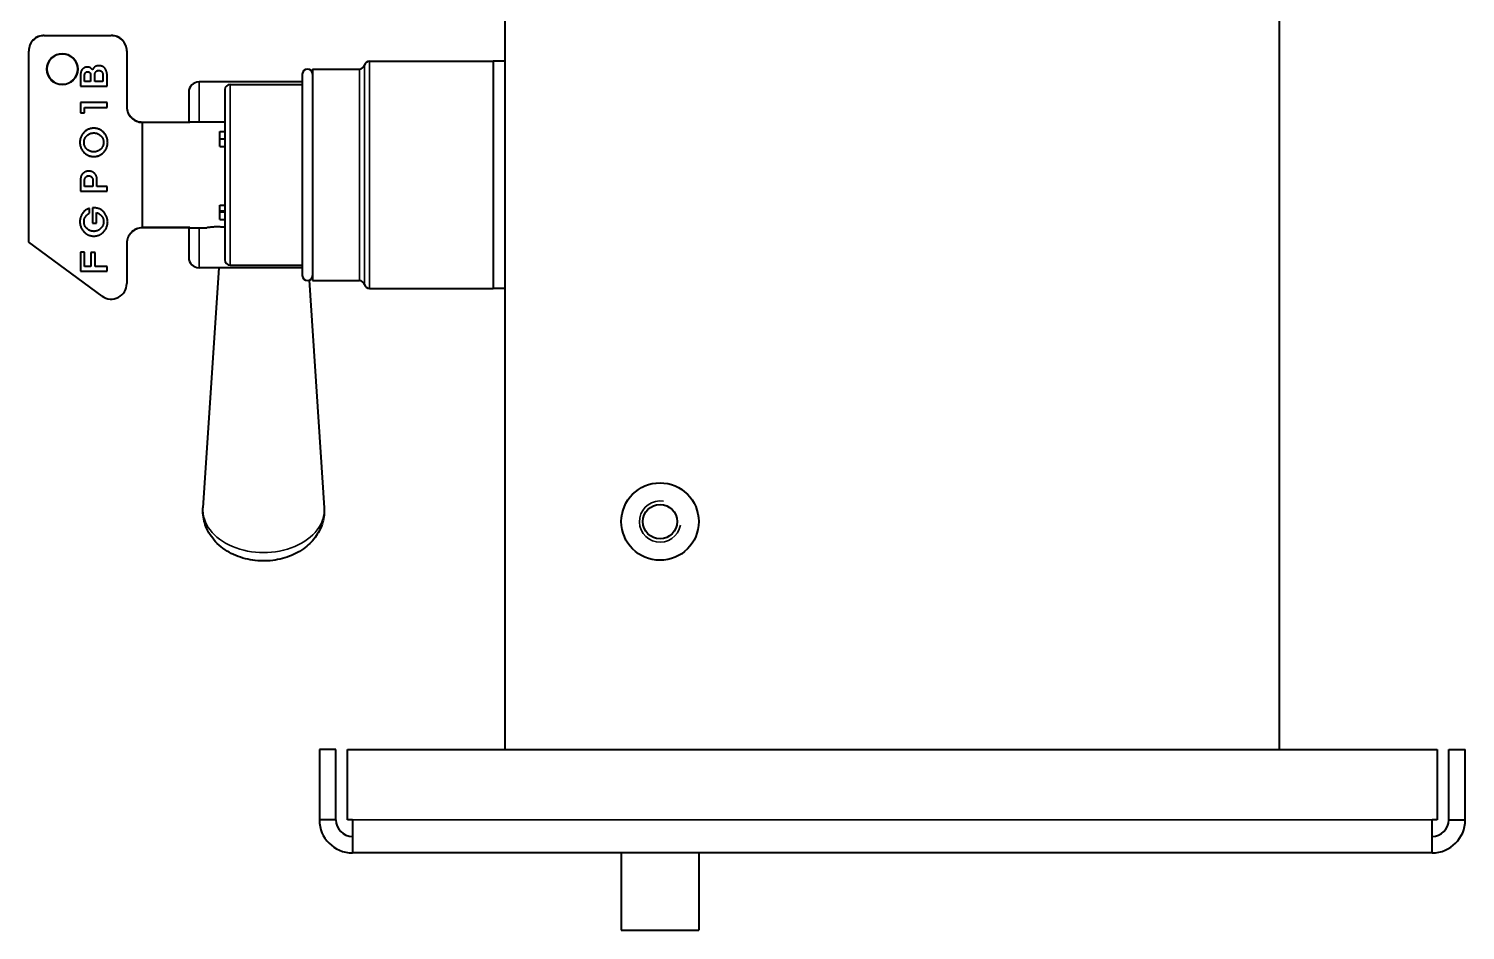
# Model space of a CAD drawing. Header units: millimetres. Extents: x 0 to 5945, y 0 to 4205.
# Drawn here: x 1737.7 to 2016, y 2830.5 to 3005.2 of the extents above; entities that cross this region are included whole.
import ezdxf

# ---------------------------------------------------------------- set-up
doc = ezdxf.new("R2010")
doc.units = ezdxf.units.MM
doc.header["$LTSCALE"] = 5
doc.layers.add('가시적인 것(ISO)', color=3, linetype='Continuous', lineweight=40)
doc.layers.add('가시적인 좁은 것(ISO)', color=3, linetype='Continuous', lineweight=35)

msp = doc.modelspace()

# ---------------------------------------------------------------- linework, layer by layer
at = {"layer": '가시적인 것(ISO)'}
for p, q in [((1979.9931, 2865.5078), (1979.9931, 3301.5078)), ((1829.9931, 2865.5078), (1829.9931, 3299.5078)), ((1740.6931, 3003.9262), (1753.6931, 3003.9262)), ((1740.6931, 3003.9247), (1753.6931, 3003.9247)), ((1740.6931, 3003.8727), (1753.6931, 3003.8727)), ((1737.6931, 3000.9257), (1737.6931, 3000.9279)), ((1737.6931, 3000.9257), (1737.6931, 3000.8737)), ((1737.6931, 2963.8862), (1737.6931, 3000.8737)), ((1756.6931, 3000.9279), (1756.6931, 3000.9257)), ((1756.6931, 3000.9257), (1756.6931, 3000.8737)), ((1756.6931, 3000.8737), (1756.6931, 2990.0785)), ((1792.6931, 2997.4078), (1792.6931, 2956.4078)), ((1792.6931, 2997.4078), (1801.7566, 2997.4078)), ((1803.6931, 2998.9078), (1827.6931, 2998.9078)), ((1827.6931, 2998.9078), (1827.6931, 2954.9078)), ((1827.6931, 2998.9078), (1827.6931, 2954.9078)), ((1829.9931, 2998.9078), (1827.6931, 2998.9078)), ((1747.7289, 2996.2349), (1747.7289, 2994.0705)), ((1748.5238, 2996.2466), (1748.5238, 2996.2463)), ((1748.5238, 2994.9875), (1748.5238, 2996.2463)), ((1749.6857, 2994.9875), (1748.5238, 2994.9875)), ((1749.1048, 2996.8827), (1749.1048, 2996.8825)), ((1749.6857, 2996.2466), (1749.6857, 2996.2463)), ((1749.6857, 2996.2463), (1749.6857, 2994.9875)), ((1750.4806, 2996.3278), (1750.4806, 2996.3275)), ((1750.4806, 2994.9875), (1750.4806, 2996.3275)), ((1752.0706, 2994.9875), (1750.4806, 2994.9875)), ((1751.2756, 2997.1273), (1751.2756, 2997.127)), ((1752.0706, 2996.3278), (1752.0706, 2996.3275)), ((1752.0706, 2996.3275), (1752.0706, 2994.9875)), ((1752.8655, 2994.0705), (1752.8655, 2996.3485)), ((1790.6931, 2994.9078), (1770.6931, 2994.9078)), ((1790.6931, 2996.4078), (1790.6931, 2957.4078)), ((1747.7289, 2994.0708), (1752.8655, 2994.0708)), ((1747.7289, 2994.0705), (1752.8655, 2994.0705)), ((1768.6931, 2992.9078), (1768.6931, 2987.1315)), ((1775.6931, 2993.4078), (1775.6931, 2960.4078)), ((1776.6931, 2994.4078), (1790.6931, 2994.4078)), ((1747.7289, 2990.8918), (1747.7289, 2988.8917)), ((1752.8655, 2990.8918), (1747.7289, 2990.8918)), ((1748.5238, 2989.9751), (1752.8655, 2989.9751)), ((1748.5238, 2989.9751), (1748.5238, 2989.9748)), ((1748.5238, 2989.9748), (1752.8655, 2989.9748)), ((1748.5238, 2988.8917), (1748.5238, 2989.9748)), ((1752.8655, 2989.9748), (1752.8655, 2990.8918)), ((1747.7289, 2988.8919), (1748.5238, 2988.8919)), ((1747.7289, 2988.8917), (1748.5238, 2988.8917)), ((1759.6931, 2987.1369), (1768.6931, 2987.1369)), ((1759.6931, 2987.1315), (1768.879, 2987.1315)), ((1759.6931, 2987.1315), (1768.879, 2987.1315)), ((1759.6931, 2987.0795), (1768.8948, 2987.0795)), ((1759.6931, 2987.0795), (1759.6931, 2966.6842)), ((1759.6931, 2987.0795), (1768.8948, 2987.0795)), ((1768.8675, 2987.1124), (1768.8948, 2987.1578)), ((1768.8948, 2987.1578), (1768.8948, 2987.0795)), ((1768.8948, 2987.1578), (1775.6931, 2987.1578)), ((1750.3039, 2985.0236), (1750.3039, 2985.0233)), ((1774.6931, 2982.3787), (1774.6931, 2985.2797)), ((1774.6931, 2985.2797), (1775.6931, 2985.2797)), ((1774.6931, 2983.8689), (1775.6931, 2983.8689)), ((1748.4015, 2983.1963), (1748.4015, 2983.1961)), ((1752.1929, 2983.1963), (1752.1929, 2983.1961)), ((1774.6931, 2982.3787), (1775.6931, 2982.3787)), ((1750.2972, 2980.4388), (1750.2972, 2980.4386)), ((1747.7289, 2976.0592), (1747.7289, 2973.7143)), ((1748.5238, 2975.9238), (1748.5238, 2975.9236)), ((1748.5238, 2974.6312), (1748.5238, 2975.9236)), ((1749.3255, 2976.7099), (1749.3255, 2976.7096)), ((1750.1137, 2975.9238), (1750.1137, 2975.9236)), ((1750.1137, 2975.9236), (1750.1137, 2974.6312)), ((1750.9087, 2974.6312), (1750.9087, 2976.0592)), ((1747.7289, 2973.7145), (1752.8655, 2973.7145)), ((1747.7289, 2973.7143), (1752.8655, 2973.7143)), ((1750.1137, 2974.6312), (1748.5238, 2974.6312)), ((1752.8655, 2974.6312), (1750.9087, 2974.6312)), ((1752.8655, 2973.7143), (1752.8655, 2974.6312)), ((1749.4592, 2969.4715), (1749.4592, 2970.3999)), ((1750.0526, 2970.5031), (1750.0526, 2967.5373)), ((1750.8476, 2969.5873), (1750.8476, 2969.5871)), ((1750.8476, 2967.5373), (1750.8476, 2969.5871)), ((1774.6931, 2968.2399), (1774.6931, 2970.9939)), ((1774.6931, 2970.9939), (1775.6931, 2970.9939)), ((1774.6931, 2969.9468), (1775.6931, 2969.9468)), ((1774.6931, 2969.726), (1775.6931, 2969.726)), ((1748.4015, 2967.8079), (1748.4015, 2967.8076)), ((1750.0526, 2967.5376), (1750.8476, 2967.5376)), ((1750.0526, 2967.5373), (1750.8476, 2967.5373)), ((1752.1929, 2967.8079), (1752.1929, 2967.8076)), ((1768.8948, 2966.6842), (1759.6931, 2966.6842)), ((1768.8948, 2966.6842), (1768.8948, 2966.6353)), ((1774.6931, 2968.2399), (1775.6931, 2968.2399)), ((1768.8948, 2966.6353), (1759.6931, 2966.6353)), ((1768.6931, 2966.6299), (1759.6931, 2966.6299)), ((1768.6931, 2966.6353), (1768.6931, 2960.9078)), ((1768.8948, 2966.6578), (1772.2116, 2966.6578)), ((1751.9135, 2953.4116), (1737.6931, 2963.8862)), ((1737.6931, 2963.8814), (1737.6931, 2963.8862)), ((1751.9135, 2953.4092), (1737.6931, 2963.8814)), ((1747.7289, 2961.9373), (1747.7289, 2958.2485)), ((1748.5238, 2961.9373), (1747.7289, 2961.9373)), ((1748.5238, 2959.1654), (1748.5238, 2961.9373)), ((1749.7468, 2961.8733), (1749.7468, 2959.1654)), ((1750.5418, 2961.8733), (1749.7468, 2961.8733)), ((1750.5418, 2959.1654), (1750.5418, 2961.8733)), ((1756.6931, 2963.6363), (1756.6931, 2955.8259)), ((1749.7468, 2959.1654), (1748.5238, 2959.1654)), ((1752.8655, 2959.1654), (1750.5418, 2959.1654)), ((1752.8655, 2958.2485), (1752.8655, 2959.1654)), ((1790.6931, 2958.9078), (1770.6931, 2958.9078)), ((1774.5028, 2958.9078), (1771.4485, 2912.4035)), ((1776.6931, 2959.4078), (1790.6931, 2959.4078)), ((1747.7289, 2958.2487), (1752.8655, 2958.2487)), ((1747.7289, 2958.2485), (1752.8655, 2958.2485)), ((1756.6931, 2955.823), (1756.6931, 2955.8259)), ((1792.0434, 2956.4712), (1794.9377, 2912.4035)), ((1792.6931, 2956.4078), (1801.7566, 2956.4078)), ((1803.6931, 2954.9078), (1827.6931, 2954.9078)), ((1829.9931, 2954.9078), (1827.6931, 2954.9078)), ((1793.9931, 2865.5078), (1793.9931, 2851.9078)), ((1797.1931, 2865.5078), (1793.9931, 2865.5078)), ((1797.1931, 2851.9078), (1797.1931, 2865.5078)), ((1799.4559, 2851.9078), (1799.4559, 2865.5078)), ((1799.4559, 2865.5078), (2010.5304, 2865.5078)), ((2010.5304, 2865.5078), (2010.5304, 2851.9078)), ((2012.7931, 2851.9078), (2012.7931, 2865.5078)), ((2012.7931, 2865.5078), (2015.9931, 2865.5078)), ((2015.9931, 2851.9078), (2015.9931, 2865.5078)), ((1797.1931, 2851.9078), (1793.9931, 2851.9078)), ((1800.3931, 2851.9078), (1799.4559, 2851.9078)), ((1800.3931, 2851.9078), (1800.3931, 2845.5078)), ((2009.5931, 2845.5078), (2009.5931, 2851.9078)), ((2010.5304, 2851.9078), (2009.5931, 2851.9078)), ((2012.7931, 2851.9078), (2015.9931, 2851.9078)), ((2009.5931, 2845.5078), (1800.3931, 2845.5078)), ((1852.4931, 2845.5078), (1852.4931, 2830.5078)), ((1867.4931, 2845.5078), (1867.4931, 2830.5078)), ((1852.4931, 2830.5078), (1867.4931, 2830.5078))]:
    msp.add_line(p, q, dxfattribs=at)
for radius in [7.5, 3.3235]:
    msp.add_circle((1859.9931, 2909.7078), radius, dxfattribs=at)
for centre, radius, start, end in [((1791.6931, 2996.4078), 1, 0, 180), ((1801.7566, 2998.4078), 1, 270, 345.522488), ((1803.6931, 2997.9078), 1, 90, 165.522488), ((1770.6931, 2992.9078), 2, 90, 180), ((1776.6931, 2993.4078), 1, 90, 180), ((1770.6931, 2960.9078), 2, 180, 270), ((1776.6931, 2960.4078), 1, 180, 270), ((1791.6931, 2957.4078), 1, 180, 0), ((1801.7566, 2955.4078), 1, 14.477512, 90), ((1803.6931, 2955.9078), 1, 194.477512, 270), ((1800.3931, 2851.9078), 6.4, 180, 270), ((1800.3931, 2851.9078), 3.2, 180, 270), ((2009.5931, 2851.9078), 6.4, 270, 0), ((2009.5931, 2851.9078), 3.2, 270, 0)]:
    msp.add_arc(centre, radius, start, end, dxfattribs=at)
for centre, major_axis, ratio, start_param, end_param in [((1740.6931, 3000.9279), (-3, 0), 0.99942717, 4.71238898, 6.28318531), ((1740.6931, 3000.9257), (-3, 0), 0.99966201, 4.71238898, 6.28318531), ((1740.6931, 3000.8737), (-3, 0), 0.99966201, 4.71238898, 6.28318531), ((1753.6931, 3000.9279), (3, 0), 0.99942717, 0, 1.57079633), ((1753.6931, 3000.9257), (3, 0), 0.99966201, 0, 1.57079633), ((1753.6931, 3000.8737), (3, 0), 0.99966201, 0, 1.57079633), ((1744.1931, 2997.3622), (-3, 0), 0.99942717, 3.15288027, 6.27189769), ((1744.1931, 2997.4299), (3, 0), 0.99942717, 3.15076792, 6.27401004), ((1744.1931, 2997.4269), (3, 0), 0.99966201, 3.15026146, 6.2745165), ((1759.6931, 2990.1352), (-3, 0), 0.99942717, 0, 1.57079633), ((1759.6931, 2990.1305), (-3, 0), 0.99966201, 0, 1.57079633), ((1759.6931, 2990.0785), (-3, 0), 0.99966201, 0, 1.57079633), ((1759.6931, 2963.6363), (-3, 0), 0.99966201, 4.71238898, 6.28318531), ((1759.6931, 2963.6316), (-3, 0), 0.99942717, 4.71238898, 6.28318531), ((1753.6931, 2955.8259), (3, 0), 0.99966201, 4.07736224, 6.28318531), ((1753.6931, 2955.823), (3, 0), 0.99942717, 4.07736224, 6.28318531)]:
    msp.add_ellipse(centre, major_axis=major_axis, ratio=ratio, start_param=start_param, end_param=end_param, dxfattribs=at)
msp.add_ellipse((1744.1931, 2997.3749), major_axis=(-3, 0), ratio=0.99966201, dxfattribs=at)
for points, knots in [([(1749.0513, 2997.7994), (1749.0098, 2997.798), (1748.9278, 2997.7952), (1748.8059, 2997.7768), (1748.6874, 2997.7446), (1748.571, 2997.7022), (1748.4585, 2997.6446), (1748.3487, 2997.5757), (1748.2409, 2997.495), (1748.1377, 2997.402), (1748.0407, 2997.298), (1747.957, 2997.1799), (1747.8865, 2997.0504), (1747.8276, 2996.9098), (1747.783, 2996.7573), (1747.7521, 2996.5931), (1747.7326, 2996.4178), (1747.7302, 2996.297), (1747.7289, 2996.2349)], [0, 0, 0, 0, 0.05427115, 0.10739015, 0.1608808, 0.21469696, 0.26932079, 0.32588115, 0.38424246, 0.44534576, 0.5075986, 0.57006323, 0.63424037, 0.70020151, 0.76931843, 0.84191786, 0.91865867, 1, 1, 1, 1]), ([(1750.0402, 2997.2712), (1750.0386, 2997.2725), (1750.0323, 2997.2773), (1750.0203, 2997.2908), (1749.9981, 2997.3113), (1749.9664, 2997.3394), (1749.9276, 2997.3775), (1749.8784, 2997.4219), (1749.8212, 2997.4754), (1749.7576, 2997.5365), (1749.6873, 2997.5981), (1749.609, 2997.6516), (1749.527, 2997.6976), (1749.4403, 2997.7353), (1749.3491, 2997.7636), (1749.254, 2997.7849), (1749.1542, 2997.7975), (1749.086, 2997.7988), (1749.0513, 2997.7994)], [0, 0, 0, 0, 0.00527441, 0.02041841, 0.04663565, 0.08337231, 0.12998379, 0.18711255, 0.25471824, 0.33280285, 0.41517946, 0.49629442, 0.57742192, 0.65821838, 0.7402814, 0.82381946, 0.91015354, 1, 1, 1, 1]), ([(1751.2727, 2998.0439), (1751.2182, 2998.043), (1751.1127, 2998.0411), (1750.9607, 2998.023), (1750.8214, 2997.9927), (1750.6946, 2997.9506), (1750.5801, 2997.8966), (1750.4789, 2997.8288), (1750.3892, 2997.7501), (1750.3165, 2997.6595), (1750.2544, 2997.5706), (1750.1989, 2997.4918), (1750.151, 2997.426), (1750.1117, 2997.3721), (1750.0824, 2997.3291), (1750.0599, 2997.2997), (1750.0482, 2997.2806), (1750.0418, 2997.2731), (1750.0402, 2997.2712)], [0, 0, 0, 0, 0.10564587, 0.20451601, 0.29619793, 0.38152204, 0.46299034, 0.54090675, 0.61699884, 0.69328607, 0.76542001, 0.8274343, 0.88004662, 0.92339897, 0.95663151, 0.98096335, 0.9951777, 1, 1, 1, 1]), ([(1752.8655, 2996.3485), (1752.8643, 2996.3881), (1752.8617, 2996.4694), (1752.8446, 2996.5932), (1752.8179, 2996.722), (1752.779, 2996.8548), (1752.7303, 2996.9922), (1752.6705, 2997.1344), (1752.5995, 2997.2807), (1752.5206, 2997.4305), (1752.4277, 2997.5746), (1752.3138, 2997.7012), (1752.1817, 2997.8072), (1752.0333, 2997.8952), (1751.8667, 2997.9615), (1751.684, 2998.0104), (1751.4838, 2998.0389), (1751.3448, 2998.0422), (1751.2727, 2998.0439)], [0, 0, 0, 0, 0.045469477, 0.093488771, 0.143627723, 0.196604031, 0.252555691, 0.311326573, 0.373904675, 0.439616603, 0.505950269, 0.57052549, 0.634590779, 0.700106434, 0.768120585, 0.8401735, 0.917144063, 1, 1, 1, 1]), ([(1748.5238, 2996.2466), (1748.5243, 2996.2718), (1748.5253, 2996.3207), (1748.5342, 2996.392), (1748.5481, 2996.4586), (1748.5686, 2996.5206), (1748.5939, 2996.578), (1748.6262, 2996.6302), (1748.6633, 2996.6783), (1748.7201, 2996.7344), (1748.7974, 2996.7917), (1748.8948, 2996.846), (1748.9989, 2996.876), (1749.0696, 2996.8805), (1749.1048, 2996.8827)], [0, 0, 0, 0, 0.07843272, 0.15238941, 0.22341326, 0.29023867, 0.3555143, 0.41829968, 0.48121034, 0.54434747, 0.6661785, 0.77980366, 0.89032424, 1, 1, 1, 1]), ([(1748.5238, 2996.2463), (1748.5243, 2996.2715), (1748.5253, 2996.3204), (1748.5342, 2996.3917), (1748.5481, 2996.4584), (1748.5686, 2996.5204), (1748.5939, 2996.5777), (1748.6262, 2996.63), (1748.6633, 2996.6781), (1748.7201, 2996.7341), (1748.7974, 2996.7914), (1748.8948, 2996.8457), (1748.9989, 2996.8757), (1749.0696, 2996.8802), (1749.1048, 2996.8825)], [0, 0, 0, 0, 0.07843272, 0.15238941, 0.22341326, 0.29023867, 0.3555143, 0.41829968, 0.48121034, 0.54434747, 0.6661785, 0.77980366, 0.89032424, 1, 1, 1, 1]), ([(1749.1048, 2996.8827), (1749.14, 2996.8805), (1749.2107, 2996.876), (1749.3149, 2996.8458), (1749.413, 2996.792), (1749.4904, 2996.7344), (1749.5471, 2996.6783), (1749.5845, 2996.6305), (1749.6155, 2996.5777), (1749.641, 2996.5207), (1749.6615, 2996.4586), (1749.6753, 2996.392), (1749.6842, 2996.3207), (1749.6852, 2996.2718), (1749.6857, 2996.2466)], [0, 0, 0, 0, 0.10963582, 0.22011615, 0.33457548, 0.45636215, 0.51947628, 0.58236404, 0.64461516, 0.70986702, 0.7766681, 0.84766608, 0.92159584, 1, 1, 1, 1]), ([(1749.1048, 2996.8825), (1749.14, 2996.8802), (1749.2107, 2996.8758), (1749.3149, 2996.8455), (1749.413, 2996.7917), (1749.4904, 2996.7341), (1749.5471, 2996.678), (1749.5845, 2996.6303), (1749.6155, 2996.5774), (1749.641, 2996.5204), (1749.6615, 2996.4584), (1749.6753, 2996.3917), (1749.6842, 2996.3204), (1749.6852, 2996.2715), (1749.6857, 2996.2463)], [0, 0, 0, 0, 0.10963582, 0.22011615, 0.33457548, 0.45636215, 0.51947628, 0.58236404, 0.64461516, 0.70986702, 0.7766681, 0.84766608, 0.92159584, 1, 1, 1, 1]), ([(1750.4806, 2996.3278), (1750.4831, 2996.3768), (1750.4878, 2996.4744), (1750.5321, 2996.6167), (1750.6004, 2996.7532), (1750.6801, 2996.8576), (1750.753, 2996.9361), (1750.8149, 2996.9866), (1750.8803, 2997.0303), (1750.9506, 2997.0658), (1751.0256, 2997.0935), (1751.105, 2997.1136), (1751.189, 2997.1251), (1751.2463, 2997.1265), (1751.2756, 2997.1273)], [0, 0, 0, 0, 0.11712848, 0.23316017, 0.35351179, 0.48097886, 0.54622642, 0.6095758, 0.67173975, 0.73413235, 0.7975734, 0.86284323, 0.92979656, 1, 1, 1, 1]), ([(1750.4806, 2996.3275), (1750.4831, 2996.3766), (1750.4878, 2996.4742), (1750.5321, 2996.6164), (1750.6004, 2996.7529), (1750.6801, 2996.8573), (1750.753, 2996.9358), (1750.8149, 2996.9864), (1750.8803, 2997.03), (1750.9506, 2997.0655), (1751.0256, 2997.0932), (1751.105, 2997.1134), (1751.189, 2997.1249), (1751.2463, 2997.1263), (1751.2756, 2997.127)], [0, 0, 0, 0, 0.11712848, 0.23316017, 0.35351179, 0.48097886, 0.54622642, 0.6095758, 0.67173975, 0.73413235, 0.7975734, 0.86284323, 0.92979656, 1, 1, 1, 1]), ([(1751.2756, 2997.1273), (1751.3049, 2997.1265), (1751.3623, 2997.1251), (1751.4463, 2997.1136), (1751.5256, 2997.0935), (1751.6007, 2997.0658), (1751.6711, 2997.03), (1751.7372, 2996.987), (1751.7991, 2996.936), (1751.872, 2996.8578), (1751.9507, 2996.7528), (1752.0192, 2996.6167), (1752.0633, 2996.4744), (1752.0681, 2996.3768), (1752.0706, 2996.3278)], [0, 0, 0, 0, 0.07019062, 0.13713172, 0.20238963, 0.26581909, 0.32820029, 0.39098994, 0.45432775, 0.51956339, 0.64655278, 0.76688242, 0.88289292, 1, 1, 1, 1]), ([(1751.2756, 2997.127), (1751.3049, 2997.1263), (1751.3623, 2997.1249), (1751.4463, 2997.1134), (1751.5256, 2997.0932), (1751.6007, 2997.0655), (1751.6711, 2997.0297), (1751.7372, 2996.9867), (1751.7991, 2996.9357), (1751.872, 2996.8576), (1751.9507, 2996.7526), (1752.0192, 2996.6165), (1752.0633, 2996.4742), (1752.0681, 2996.3766), (1752.0706, 2996.3275)], [0, 0, 0, 0, 0.07019062, 0.13713172, 0.20238963, 0.26581909, 0.32820029, 0.39098994, 0.45432775, 0.51956339, 0.64655278, 0.76688242, 0.88289292, 1, 1, 1, 1]), ([(1750.2972, 2985.9402), (1750.206, 2985.938), (1750.0259, 2985.9335), (1749.7611, 2985.8942), (1749.5065, 2985.8303), (1749.2624, 2985.7406), (1749.0276, 2985.6269), (1748.8045, 2985.4851), (1748.5916, 2985.319), (1748.3916, 2985.13), (1748.2089, 2984.9237), (1748.0473, 2984.7055), (1747.9109, 2984.4771), (1747.7992, 2984.2388), (1747.7128, 2983.9904), (1747.6522, 2983.732), (1747.6133, 2983.4641), (1747.6089, 2983.2819), (1747.6066, 2983.1894)], [0, 0, 0, 0, 0.06396996, 0.12628383, 0.18735874, 0.24779723, 0.30845505, 0.37001199, 0.43289888, 0.4977051, 0.5627616, 0.62604222, 0.68796709, 0.74914247, 0.81040796, 0.87219118, 0.93513718, 1, 1, 1, 1]), ([(1748.4015, 2983.1963), (1748.4031, 2983.2582), (1748.4063, 2983.3799), (1748.4327, 2983.5593), (1748.4769, 2983.7313), (1748.5373, 2983.8974), (1748.616, 2984.0561), (1748.7124, 2984.2079), (1748.8259, 2984.3527), (1748.955, 2984.4889), (1749.0958, 2984.6142), (1749.2463, 2984.7237), (1749.4044, 2984.8157), (1749.5691, 2984.8934), (1749.743, 2984.9509), (1749.9232, 2984.9933), (1750.1111, 2985.0186), (1750.2388, 2985.0219), (1750.3039, 2985.0236)], [0, 0, 0, 0, 0.063244121, 0.124449935, 0.184950834, 0.244601771, 0.30489548, 0.365787748, 0.428194631, 0.492696429, 0.557520489, 0.620704217, 0.682588072, 0.744362156, 0.806562232, 0.869438903, 0.933502702, 1, 1, 1, 1]), ([(1748.4015, 2983.1961), (1748.4031, 2983.2579), (1748.4063, 2983.3797), (1748.4327, 2983.559), (1748.4769, 2983.731), (1748.5373, 2983.8971), (1748.616, 2984.0559), (1748.7124, 2984.2077), (1748.8259, 2984.3524), (1748.955, 2984.4886), (1749.0958, 2984.614), (1749.2463, 2984.7234), (1749.4044, 2984.8154), (1749.5691, 2984.8932), (1749.743, 2984.9506), (1749.9232, 2984.993), (1750.1111, 2985.0183), (1750.2388, 2985.0216), (1750.3039, 2985.0233)], [0, 0, 0, 0, 0.063244121, 0.124449935, 0.184950834, 0.244601771, 0.30489548, 0.365787748, 0.428194631, 0.492696429, 0.557520489, 0.620704217, 0.682588072, 0.744362156, 0.806562232, 0.869438903, 0.933502702, 1, 1, 1, 1]), ([(1752.9878, 2983.1894), (1752.9855, 2983.2819), (1752.981, 2983.4641), (1752.9425, 2983.7321), (1752.8805, 2983.9904), (1752.7934, 2984.2389), (1752.6805, 2984.4768), (1752.5443, 2984.7058), (1752.3815, 2984.9239), (1752.197, 2985.1301), (1751.9953, 2985.3188), (1751.7814, 2985.4849), (1751.5584, 2985.6266), (1751.3244, 2985.7406), (1751.0812, 2985.8303), (1750.8282, 2985.894), (1750.5657, 2985.9336), (1750.3875, 2985.938), (1750.2972, 2985.9402)], [0, 0, 0, 0, 0.06491521, 0.12791207, 0.18979733, 0.25118608, 0.31250596, 0.37448085, 0.4379455, 0.50335187, 0.56853652, 0.63165075, 0.69325742, 0.75376333, 0.8140407, 0.87494817, 0.93664852, 1, 1, 1, 1]), ([(1750.3039, 2985.0236), (1750.3677, 2985.0219), (1750.4935, 2985.0185), (1750.6788, 2984.9933), (1750.8569, 2984.9511), (1751.0287, 2984.893), (1751.1921, 2984.8154), (1751.3499, 2984.724), (1751.4996, 2984.6139), (1751.6404, 2984.489), (1751.7694, 2984.3526), (1751.8831, 2984.2082), (1751.9782, 2984.0558), (1752.0571, 2983.8974), (1752.1175, 2983.7313), (1752.1617, 2983.5593), (1752.1881, 2983.3799), (1752.1913, 2983.2582), (1752.1929, 2983.1963)], [0, 0, 0, 0, 0.06547344, 0.1291616, 0.19166918, 0.25320503, 0.31494563, 0.37709285, 0.44028113, 0.50538106, 0.57015736, 0.63282983, 0.69380697, 0.75435727, 0.81426207, 0.87502044, 0.93648673, 1, 1, 1, 1]), ([(1750.3039, 2985.0233), (1750.3677, 2985.0216), (1750.4935, 2985.0183), (1750.6788, 2984.993), (1750.8569, 2984.9508), (1751.0287, 2984.8928), (1751.1921, 2984.8152), (1751.3499, 2984.7237), (1751.4996, 2984.6136), (1751.6404, 2984.4887), (1751.7694, 2984.3524), (1751.8831, 2984.208), (1751.9782, 2984.0556), (1752.0571, 2983.8972), (1752.1175, 2983.731), (1752.1617, 2983.559), (1752.1881, 2983.3797), (1752.1913, 2983.2579), (1752.1929, 2983.1961)], [0, 0, 0, 0, 0.06547344, 0.1291616, 0.19166918, 0.25320503, 0.31494563, 0.37709285, 0.44028113, 0.50538106, 0.57015736, 0.63282983, 0.69380697, 0.75435727, 0.81426207, 0.87502044, 0.93648673, 1, 1, 1, 1]), ([(1747.6066, 2983.1894), (1747.6089, 2983.096), (1747.6134, 2982.9119), (1747.6521, 2982.6414), (1747.7127, 2982.3811), (1747.7992, 2982.1314), (1747.9106, 2981.8923), (1748.0474, 2981.6639), (1748.2083, 2981.4457), (1748.3921, 2981.2412), (1748.5913, 2981.053), (1748.8046, 2980.8888), (1749.0279, 2980.7491), (1749.2624, 2980.6362), (1749.5066, 2980.5475), (1749.7612, 2980.4848), (1750.0259, 2980.4452), (1750.206, 2980.4408), (1750.2972, 2980.4386)], [0, 0, 0, 0, 0.06546991, 0.12901913, 0.19117778, 0.25259569, 0.31391495, 0.3757807, 0.43900092, 0.50366171, 0.5682531, 0.63080653, 0.69206765, 0.75257004, 0.81287445, 0.87383673, 0.9360911, 1, 1, 1, 1]), ([(1747.6066, 2983.1894), (1747.6089, 2983.0961), (1747.6134, 2982.9121), (1747.6521, 2982.6417), (1747.7127, 2982.3814), (1747.7992, 2982.1317), (1747.9106, 2981.8926), (1748.0474, 2981.6641), (1748.2083, 2981.4459), (1748.3921, 2981.2415), (1748.5913, 2981.0533), (1748.8046, 2980.8891), (1749.0279, 2980.7494), (1749.2624, 2980.6365), (1749.5066, 2980.5478), (1749.7612, 2980.4851), (1750.0259, 2980.4455), (1750.206, 2980.4411), (1750.2972, 2980.4388)], [0.000060695, 0.000060695, 0.000060695, 0.000060695, 0.065469913, 0.129019131, 0.191177784, 0.252595695, 0.313914949, 0.375780705, 0.439000916, 0.503661708, 0.568253104, 0.630806526, 0.692067649, 0.752570042, 0.812874446, 0.873836726, 0.936091104, 1, 1, 1, 1]), ([(1750.3039, 2981.3555), (1750.2388, 2981.3572), (1750.1111, 2981.3604), (1749.9232, 2981.3859), (1749.7427, 2981.4278), (1749.5695, 2981.4871), (1749.4041, 2981.5631), (1749.2463, 2981.6555), (1749.0958, 2981.7648), (1748.9551, 2981.8902), (1748.8255, 2982.0265), (1748.7124, 2982.1721), (1748.616, 2982.3249), (1748.5369, 2982.485), (1748.4771, 2982.6533), (1748.4326, 2982.8277), (1748.4063, 2983.0097), (1748.4032, 2983.1333), (1748.4015, 2983.1961)], [0, 0, 0, 0, 0.06621357, 0.13000403, 0.19261242, 0.25465142, 0.31602589, 0.3776457, 0.44055984, 0.50510731, 0.5693339, 0.63173033, 0.69263702, 0.75296437, 0.81327516, 0.87414646, 0.93605397, 1, 1, 1, 1]), ([(1750.2972, 2980.4386), (1750.3875, 2980.4408), (1750.5657, 2980.4452), (1750.8281, 2980.4851), (1751.0811, 2980.5475), (1751.3244, 2980.6362), (1751.5581, 2980.7494), (1751.7814, 2980.889), (1751.9956, 2981.0533), (1752.1966, 2981.2412), (1752.3822, 2981.4454), (1752.5442, 2981.6636), (1752.6808, 2981.8926), (1752.7933, 2982.1314), (1752.8807, 2982.3811), (1752.9426, 2982.6413), (1752.981, 2982.9119), (1752.9855, 2983.096), (1752.9878, 2983.1894)], [0, 0, 0, 0, 0.06329086, 0.12493218, 0.18572682, 0.2458698, 0.3062199, 0.36753038, 0.43031134, 0.49528131, 0.56029276, 0.62369669, 0.68561229, 0.74707562, 0.80861646, 0.87087692, 0.93447734, 1, 1, 1, 1]), ([(1750.2972, 2980.4388), (1750.3875, 2980.441), (1750.5657, 2980.4454), (1750.8281, 2980.4853), (1751.0811, 2980.5478), (1751.3244, 2980.6365), (1751.5581, 2980.7496), (1751.7814, 2980.8893), (1751.9956, 2981.0535), (1752.1966, 2981.2414), (1752.3822, 2981.4457), (1752.5442, 2981.6638), (1752.6808, 2981.8929), (1752.7933, 2982.1316), (1752.8807, 2982.3813), (1752.9426, 2982.6415), (1752.981, 2982.9121), (1752.9855, 2983.0961), (1752.9878, 2983.1894)], [0, 0, 0, 0, 0.063290864, 0.124932183, 0.185726818, 0.245869803, 0.306219899, 0.367530379, 0.430311335, 0.495281315, 0.560292764, 0.623696691, 0.685612291, 0.747075625, 0.808616459, 0.87087692, 0.934477338, 0.999939254, 0.999939254, 0.999939254, 0.999939254]), ([(1752.1929, 2983.1961), (1752.1912, 2983.1333), (1752.1881, 2983.0097), (1752.1618, 2982.8277), (1752.1173, 2982.6533), (1752.0576, 2982.485), (1751.9782, 2982.3252), (1751.8831, 2982.1718), (1751.7697, 2982.0265), (1751.6403, 2981.8901), (1751.4996, 2981.7651), (1751.3499, 2981.6552), (1751.1924, 2981.5633), (1751.0282, 2981.4875), (1750.8572, 2981.4276), (1750.6788, 2981.3859), (1750.4935, 2981.3605), (1750.3677, 2981.3572), (1750.3039, 2981.3555)], [0, 0, 0, 0, 0.06421689, 0.126386632, 0.187515767, 0.248082018, 0.308664899, 0.369656842, 0.432317569, 0.496816204, 0.561637086, 0.624554509, 0.686435331, 0.747773999, 0.809152416, 0.871392049, 0.934807209, 1, 1, 1, 1]), ([(1749.3322, 2977.6266), (1749.2741, 2977.6252), (1749.1604, 2977.6225), (1748.994, 2977.5988), (1748.836, 2977.5611), (1748.6861, 2977.5073), (1748.5455, 2977.4367), (1748.4114, 2977.3531), (1748.2881, 2977.2512), (1748.1733, 2977.1376), (1748.0706, 2977.0142), (1747.9794, 2976.887), (1747.9012, 2976.7571), (1747.8388, 2976.6231), (1747.7901, 2976.4865), (1747.7542, 2976.3469), (1747.7325, 2976.2041), (1747.7301, 2976.1077), (1747.7289, 2976.0592)], [0, 0, 0, 0, 0.06990935, 0.13693333, 0.20208557, 0.26532931, 0.3283129, 0.39144478, 0.45527375, 0.52066965, 0.58577214, 0.64849332, 0.70923813, 0.76812294, 0.82638424, 0.8838105, 0.94160867, 1, 1, 1, 1]), ([(1748.5238, 2975.9238), (1748.5263, 2975.9719), (1748.5313, 2976.0678), (1748.5742, 2976.2075), (1748.6409, 2976.3417), (1748.7189, 2976.4443), (1748.7905, 2976.5219), (1748.8528, 2976.5713), (1748.9184, 2976.6151), (1748.9905, 2976.6493), (1749.0667, 2976.6774), (1749.1486, 2976.696), (1749.2353, 2976.7079), (1749.2949, 2976.7092), (1749.3255, 2976.7099)], [0, 0, 0, 0, 0.1150066, 0.22951552, 0.34729841, 0.47280168, 0.53705832, 0.6000093, 0.66289545, 0.7257167, 0.7906769, 0.85733732, 0.9266507, 1, 1, 1, 1]), ([(1748.5238, 2975.9236), (1748.5263, 2975.9716), (1748.5313, 2976.0675), (1748.5742, 2976.2072), (1748.6409, 2976.3415), (1748.7189, 2976.444), (1748.7905, 2976.5217), (1748.8528, 2976.5711), (1748.9184, 2976.6148), (1748.9905, 2976.649), (1749.0667, 2976.6772), (1749.1486, 2976.6958), (1749.2353, 2976.7077), (1749.2949, 2976.709), (1749.3255, 2976.7096)], [0, 0, 0, 0, 0.1150066, 0.22951552, 0.34729841, 0.47280168, 0.53705832, 0.6000093, 0.66289545, 0.7257167, 0.7906769, 0.85733732, 0.9266507, 1, 1, 1, 1]), ([(1749.3255, 2976.7099), (1749.3539, 2976.7092), (1749.4096, 2976.7079), (1749.4912, 2976.6959), (1749.5691, 2976.6775), (1749.6421, 2976.6486), (1749.7125, 2976.6151), (1749.7772, 2976.5714), (1749.8386, 2976.5211), (1749.9126, 2976.4448), (1749.9928, 2976.342), (1750.0612, 2976.2076), (1750.1067, 2976.0681), (1750.1114, 2975.9719), (1750.1137, 2975.9238)], [0, 0, 0, 0, 0.06892712, 0.135342126, 0.199892351, 0.262827391, 0.325800463, 0.388887497, 0.452088287, 0.518286634, 0.646878377, 0.766948586, 0.883443472, 1, 1, 1, 1]), ([(1749.3255, 2976.7096), (1749.3539, 2976.709), (1749.4096, 2976.7076), (1749.4912, 2976.6957), (1749.5691, 2976.6773), (1749.6421, 2976.6484), (1749.7125, 2976.6148), (1749.7772, 2976.5711), (1749.8386, 2976.5208), (1749.9126, 2976.4445), (1749.9928, 2976.3417), (1750.0612, 2976.2073), (1750.1067, 2976.0678), (1750.1114, 2975.9717), (1750.1137, 2975.9236)], [0, 0, 0, 0, 0.06892712, 0.135342126, 0.199892351, 0.262827391, 0.325800463, 0.388887497, 0.452088287, 0.518286634, 0.646878377, 0.766948586, 0.883443472, 1, 1, 1, 1]), ([(1750.9087, 2976.0592), (1750.9075, 2976.1086), (1750.9052, 2976.2067), (1750.8832, 2976.3515), (1750.8487, 2976.4928), (1750.801, 2976.631), (1750.7382, 2976.765), (1750.6624, 2976.8954), (1750.5728, 2977.0221), (1750.4708, 2977.1438), (1750.3585, 2977.2574), (1750.2355, 2977.356), (1750.1048, 2977.4402), (1749.9655, 2977.5075), (1749.819, 2977.5625), (1749.6635, 2977.5985), (1749.5004, 2977.6225), (1749.3889, 2977.6252), (1749.3322, 2977.6266)], [0, 0, 0, 0, 0.05997973, 0.1189684, 0.17747374, 0.2364003, 0.29606904, 0.35686909, 0.4192894, 0.48432662, 0.54938338, 0.61289541, 0.67530614, 0.73771807, 0.80033796, 0.86475181, 0.93112072, 1, 1, 1, 1]), ([(1749.4592, 2970.3999), (1749.3907, 2970.3772), (1749.2549, 2970.3322), (1749.0607, 2970.2451), (1748.8762, 2970.1456), (1748.7018, 2970.0321), (1748.5387, 2969.9029), (1748.3853, 2969.7605), (1748.243, 2969.6032), (1748.1115, 2969.4338), (1747.9934, 2969.2539), (1747.8903, 2969.0663), (1747.8013, 2968.873), (1747.731, 2968.6722), (1747.6753, 2968.4653), (1747.6352, 2968.2518), (1747.6107, 2968.0317), (1747.608, 2967.8828), (1747.6066, 2967.8076)], [0, 0, 0, 0, 0.063374915, 0.125434694, 0.186460742, 0.247233484, 0.307729912, 0.368833346, 0.430759571, 0.493705985, 0.556880924, 0.619424008, 0.68145798, 0.743422033, 0.805927639, 0.869346907, 0.934005383, 1, 1, 1, 1]), ([(1748.4015, 2967.8079), (1748.4024, 2967.8576), (1748.404, 2967.9553), (1748.4195, 2968.0991), (1748.4458, 2968.2368), (1748.4793, 2968.3696), (1748.5259, 2968.4957), (1748.5811, 2968.6168), (1748.6475, 2968.7316), (1748.7231, 2968.8402), (1748.8053, 2968.942), (1748.8889, 2969.0395), (1748.9776, 2969.1281), (1749.0677, 2969.2111), (1749.161, 2969.2873), (1749.2572, 2969.3557), (1749.3564, 2969.4177), (1749.4249, 2969.4537), (1749.4592, 2969.4718)], [0, 0, 0, 0, 0.07172454, 0.14104608, 0.20837252, 0.2739109, 0.33845577, 0.40219734, 0.46580792, 0.52954452, 0.59298722, 0.65454628, 0.71466134, 0.7738578, 0.83134583, 0.88834506, 0.9440704, 1, 1, 1, 1]), ([(1748.4015, 2967.8076), (1748.4024, 2967.8573), (1748.404, 2967.9551), (1748.4195, 2968.0988), (1748.4458, 2968.2365), (1748.4793, 2968.3693), (1748.5259, 2968.4954), (1748.5811, 2968.6166), (1748.6475, 2968.7314), (1748.7231, 2968.84), (1748.8053, 2968.9417), (1748.8889, 2969.0392), (1748.9776, 2969.1278), (1749.0677, 2969.2109), (1749.161, 2969.287), (1749.2572, 2969.3555), (1749.3564, 2969.4174), (1749.4249, 2969.4535), (1749.4592, 2969.4715)], [0, 0, 0, 0, 0.07172454, 0.14104608, 0.20837252, 0.2739109, 0.33845577, 0.40219734, 0.46580792, 0.52954452, 0.59298722, 0.65454628, 0.71466134, 0.7738578, 0.83134583, 0.88834506, 0.9440704, 1, 1, 1, 1]), ([(1752.9878, 2967.8076), (1752.9854, 2967.8841), (1752.9807, 2968.0375), (1752.9471, 2968.2676), (1752.8912, 2968.4973), (1752.8135, 2968.7271), (1752.7132, 2968.9566), (1752.5904, 2969.1855), (1752.4459, 2969.4148), (1752.31, 2969.6032), (1752.1898, 2969.7504), (1752.091, 2969.8533), (1751.9867, 2969.9495), (1751.8756, 2970.0373), (1751.7582, 2970.1181), (1751.6347, 2970.1913), (1751.5043, 2970.2566), (1751.3683, 2970.315), (1751.2252, 2970.3641), (1751.0765, 2970.4078), (1750.9213, 2970.4425), (1750.7596, 2970.4705), (1750.5919, 2970.4902), (1750.4175, 2970.5025), (1750.237, 2970.5075), (1750.1147, 2970.5046), (1750.0526, 2970.5031)], [0, 0, 0, 0, 0.05117717, 0.10258999, 0.15517471, 0.20912061, 0.26463122, 0.32255965, 0.38265442, 0.44578765, 0.47785534, 0.50963961, 0.54114294, 0.57267433, 0.6042201, 0.63639864, 0.66859127, 0.70170142, 0.73531123, 0.76968497, 0.80528255, 0.84159102, 0.87934, 0.91819969, 0.95846551, 1, 1, 1, 1]), ([(1750.8476, 2969.5873), (1750.8873, 2969.5726), (1750.9672, 2969.543), (1751.0841, 2969.4877), (1751.1999, 2969.4245), (1751.3146, 2969.353), (1751.4272, 2969.2721), (1751.5398, 2969.1843), (1751.6498, 2969.0863), (1751.76, 2968.9829), (1751.8622, 2968.8696), (1751.9507, 2968.7451), (1752.0256, 2968.6116), (1752.0867, 2968.4687), (1752.1347, 2968.3167), (1752.1691, 2968.1556), (1752.1892, 2967.9848), (1752.1916, 2967.8678), (1752.1929, 2967.8079)], [0, 0, 0, 0, 0.05318797, 0.10705303, 0.16218644, 0.21879193, 0.27673147, 0.3362687, 0.39805718, 0.46171431, 0.52602663, 0.58940666, 0.65316425, 0.71803149, 0.78432244, 0.85304993, 0.92474576, 1, 1, 1, 1]), ([(1750.8476, 2969.5871), (1750.8873, 2969.5724), (1750.9672, 2969.5427), (1751.0841, 2969.4874), (1751.1999, 2969.4243), (1751.3146, 2969.3528), (1751.4272, 2969.2718), (1751.5398, 2969.1841), (1751.6498, 2969.086), (1751.76, 2968.9827), (1751.8622, 2968.8693), (1751.9507, 2968.7449), (1752.0256, 2968.6113), (1752.0867, 2968.4684), (1752.1347, 2968.3165), (1752.1691, 2968.1553), (1752.1892, 2967.9845), (1752.1916, 2967.8675), (1752.1929, 2967.8076)], [0, 0, 0, 0, 0.05318797, 0.10705303, 0.16218644, 0.21879193, 0.27673147, 0.3362687, 0.39805718, 0.46171431, 0.52602663, 0.58940666, 0.65316425, 0.71803149, 0.78432244, 0.85304993, 0.92474576, 1, 1, 1, 1]), ([(1747.6066, 2967.8076), (1747.6089, 2967.7155), (1747.6134, 2967.5336), (1747.6522, 2967.266), (1747.7129, 2967.0073), (1747.7994, 2966.758), (1747.9108, 2966.518), (1748.0476, 2966.2877), (1748.2087, 2966.0666), (1748.3616, 2965.8924), (1748.4928, 2965.7595), (1748.5951, 2965.6658), (1748.7002, 2965.579), (1748.8077, 2965.4984), (1748.9175, 2965.4237), (1749.0303, 2965.3557), (1749.1462, 2965.295), (1749.2635, 2965.2387), (1749.3844, 2965.1916), (1749.507, 2965.1494), (1749.6321, 2965.1124), (1749.7603, 2965.0847), (1749.8908, 2965.0606), (1750.0241, 2965.0469), (1750.1597, 2965.0348), (1750.251, 2965.0342), (1750.2972, 2965.0339)], [0, 0, 0, 0, 0.06440966, 0.12713175, 0.18869519, 0.2499531, 0.3113145, 0.37340191, 0.43699638, 0.50232306, 0.5352272, 0.56753231, 0.59931765, 0.63048805, 0.66142618, 0.69208749, 0.72256393, 0.75284128, 0.78302271, 0.81315811, 0.84352701, 0.87410007, 0.90484775, 0.93622105, 0.96770947, 1, 1, 1, 1]), ([(1747.6066, 2967.8076), (1747.6089, 2967.7156), (1747.6134, 2967.5338), (1747.6522, 2967.2662), (1747.7129, 2967.0076), (1747.7994, 2966.7583), (1747.9108, 2966.5183), (1748.0476, 2966.2879), (1748.2087, 2966.0669), (1748.3616, 2965.8927), (1748.4928, 2965.7598), (1748.5951, 2965.666), (1748.7002, 2965.5792), (1748.8077, 2965.4986), (1748.9175, 2965.424), (1749.0303, 2965.3559), (1749.1462, 2965.2953), (1749.2635, 2965.239), (1749.3844, 2965.1919), (1749.507, 2965.1496), (1749.6321, 2965.1127), (1749.7603, 2965.085), (1749.8908, 2965.0609), (1750.0241, 2965.0472), (1750.1597, 2965.0351), (1750.251, 2965.0344), (1750.2972, 2965.0341)], [0.000060535, 0.000060535, 0.000060535, 0.000060535, 0.064409661, 0.127131752, 0.188695189, 0.249953097, 0.311314499, 0.373401906, 0.436996381, 0.50232306, 0.535227196, 0.567532306, 0.599317654, 0.630488046, 0.66142618, 0.692087487, 0.722563928, 0.752841282, 0.783022705, 0.813158105, 0.843527005, 0.874100073, 0.904847752, 0.936221046, 0.967709471, 1, 1, 1, 1]), ([(1750.2972, 2965.9508), (1750.236, 2965.9525), (1750.1149, 2965.9558), (1749.9363, 2965.9814), (1749.7631, 2966.0228), (1749.5946, 2966.0795), (1749.432, 2966.1555), (1749.2741, 2966.2462), (1749.1214, 2966.3537), (1748.9769, 2966.4774), (1748.8416, 2966.6116), (1748.7249, 2966.7581), (1748.624, 2966.9116), (1748.5429, 2967.0747), (1748.4791, 2967.2459), (1748.4348, 2967.4257), (1748.4057, 2967.6137), (1748.4029, 2967.7422), (1748.4015, 2967.8076)], [0, 0, 0, 0, 0.06228214, 0.12313777, 0.18310441, 0.24335663, 0.30366895, 0.3653625, 0.42838203, 0.49343794, 0.5587387, 0.62189388, 0.68372852, 0.7453156, 0.80683019, 0.86930842, 0.93350979, 1, 1, 1, 1]), ([(1752.1929, 2967.8076), (1752.1913, 2967.7423), (1752.1884, 2967.6138), (1752.1609, 2967.4256), (1752.1159, 2967.2461), (1752.0535, 2967.0746), (1751.9731, 2966.9119), (1751.8745, 2966.7578), (1751.7584, 2966.6119), (1751.6252, 2966.4772), (1751.4815, 2966.3534), (1751.3289, 2966.2466), (1751.1714, 2966.1547), (1751.0078, 2966.0801), (1750.8382, 2966.0222), (1750.6631, 2965.9816), (1750.4821, 2965.9557), (1750.3594, 2965.9525), (1750.2972, 2965.9508)], [0, 0, 0, 0, 0.06640324, 0.13047406, 0.19287056, 0.25419293, 0.31555542, 0.37695885, 0.43982936, 0.50459029, 0.56931483, 0.63225193, 0.69358454, 0.75440621, 0.81457962, 0.87541248, 0.93682955, 1, 1, 1, 1]), ([(1750.2972, 2965.0339), (1750.3434, 2965.0342), (1750.4347, 2965.0348), (1750.5703, 2965.0469), (1750.7036, 2965.0606), (1750.8341, 2965.0848), (1750.9623, 2965.1124), (1751.0876, 2965.1496), (1751.2105, 2965.1911), (1751.3312, 2965.2393), (1751.4488, 2965.2944), (1751.5642, 2965.356), (1751.677, 2965.4236), (1751.7867, 2965.4988), (1751.8951, 2965.5783), (1751.9993, 2965.6665), (1752.1026, 2965.7591), (1752.2336, 2965.8926), (1752.3868, 2966.0662), (1752.5467, 2966.288), (1752.6837, 2966.518), (1752.795, 2966.758), (1752.8815, 2967.0073), (1752.9422, 2967.266), (1752.981, 2967.5336), (1752.9855, 2967.7155), (1752.9878, 2967.8076)], [0, 0, 0, 0, 0.03228892, 0.06377578, 0.09514752, 0.12589367, 0.15646522, 0.18683261, 0.21717714, 0.24715024, 0.2776276, 0.30790591, 0.33856569, 0.36950229, 0.40084952, 0.43246207, 0.4649301, 0.4978326, 0.56315603, 0.62661665, 0.68870097, 0.75005933, 0.81131419, 0.87287457, 0.93559354, 1, 1, 1, 1]), ([(1750.2972, 2965.0341), (1750.3434, 2965.0344), (1750.4347, 2965.0351), (1750.5703, 2965.0472), (1750.7036, 2965.0609), (1750.8341, 2965.085), (1750.9623, 2965.1127), (1751.0876, 2965.1499), (1751.2105, 2965.1914), (1751.3312, 2965.2395), (1751.4488, 2965.2947), (1751.5642, 2965.3563), (1751.677, 2965.4239), (1751.7867, 2965.499), (1751.8951, 2965.5785), (1751.9993, 2965.6667), (1752.1026, 2965.7594), (1752.2336, 2965.8929), (1752.3868, 2966.0665), (1752.5467, 2966.2883), (1752.6837, 2966.5182), (1752.795, 2966.7583), (1752.8815, 2967.0076), (1752.9422, 2967.2662), (1752.981, 2967.5338), (1752.9855, 2967.7156), (1752.9878, 2967.8076)], [0, 0, 0, 0, 0.032288924, 0.063775784, 0.095147518, 0.12589367, 0.156465217, 0.186832608, 0.217177139, 0.247150238, 0.277627605, 0.307905909, 0.338565691, 0.369502288, 0.400849522, 0.432462066, 0.464930099, 0.497832599, 0.563156031, 0.626616653, 0.688700974, 0.750059326, 0.81131419, 0.872874567, 0.935593541, 0.999939383, 0.999939383, 0.999939383, 0.999939383]), ([(1774.1923, 2966.8063), (1773.9535, 2966.8062), (1773.7159, 2966.7982), (1773.2696, 2966.7715), (1773.0613, 2966.7529), (1772.834, 2966.7287), (1772.7886, 2966.7237), (1772.5639, 2966.6977), (1772.4219, 2966.6785), (1772.2718, 2966.6613), (1772.2327, 2966.6579), (1772.2115, 2966.6579)], [0, 0, 0, 0, 0.071625418, 0.071625418, 0.143338295, 0.143338295, 0.162219265, 0.162219265, 0.241274913, 0.241274913, 0.287573056, 0.287573056, 0.287573056, 0.287573056]), ([(1775.6931, 2966.7126), (1775.6779, 2966.7144), (1775.6623, 2966.7162), (1775.603, 2966.7231), (1775.5577, 2966.7281), (1775.3298, 2966.7524), (1775.1204, 2966.7712), (1774.6719, 2966.7981), (1774.4325, 2966.8063), (1774.1923, 2966.8063)], [0.458167352, 0.458167352, 0.458167352, 0.458167352, 0.465085274, 0.465085274, 0.483988205, 0.483988205, 0.555536014, 0.555536014, 0.627117771, 0.627117771, 0.627117771, 0.627117771]), ([(1794.9377, 2912.4035), (1795.001, 2911.4404), (1794.8934, 2910.4633), (1794.3642, 2908.5989), (1793.9352, 2907.7182), (1792.798, 2906.0592), (1792.0627, 2905.3083), (1790.3175, 2903.9538), (1789.281, 2903.3927), (1787.0074, 2902.5228), (1785.7585, 2902.2442), (1783.2033, 2902.0142), (1781.8959, 2902.0708), (1779.345, 2902.5339), (1778.1003, 2902.9387), (1775.8223, 2904.1084), (1774.7788, 2904.8584), (1773.1202, 2906.6384), (1772.4675, 2907.6211), (1771.6598, 2909.6667), (1771.4477, 2910.6906), (1771.4279, 2911.9493), (1771.4336, 2912.1769), (1771.4485, 2912.4035)], [3.09518424, 3.09518424, 3.09518424, 3.09518424, 3.33969521, 3.33969521, 3.59292308, 3.59292308, 3.88048774, 3.88048774, 4.21642793, 4.21642793, 4.58574246, 4.58574246, 4.96368822, 4.96368822, 5.34045636, 5.34045636, 5.70060339, 5.70060339, 6.01093991, 6.01093991, 6.27204954, 6.27204954, 6.32959372, 6.32959372, 6.32959372, 6.32959372])]:
    msp.add_open_spline(points, degree=3, knots=knots, dxfattribs=at)
at = {"layer": '가시적인 좁은 것(ISO)'}
for p, q in [((1740.6931, 3003.9247), (1740.6931, 3003.8727)), ((1753.6931, 3003.9247), (1753.6931, 3003.8727)), ((1801.7566, 2997.4078), (1801.7566, 2956.4078)), ((1802.7249, 2955.6578), (1802.7249, 2998.1578)), ((1803.6931, 2954.9078), (1803.6931, 2998.9078)), ((1770.6931, 2987.1578), (1770.6931, 2994.9078)), ((1776.6931, 2959.4078), (1776.6931, 2994.4078)), ((1759.6931, 2987.1315), (1759.6931, 2987.0795)), ((1750.2972, 2965.0341), (1750.2972, 2965.0339)), ((1759.6931, 2966.6299), (1759.6931, 2966.6353)), ((1770.6931, 2958.9078), (1770.6931, 2966.6578)), ((1751.9135, 2953.4092), (1751.9135, 2953.4116)), ((1800.3931, 2851.9078), (2009.5931, 2851.9078))]:
    msp.add_line(p, q, dxfattribs=at)
msp.add_arc((1859.9931, 2909.7078), 4, 80, 350, dxfattribs=at)
msp.add_ellipse((1783.1931, 2912.0179), major_axis=(-11.7573, 0), ratio=0.70710678, start_param=6.2367769, end_param=9.47118637, dxfattribs=at)

doc.saveas('drawing.dxf')
